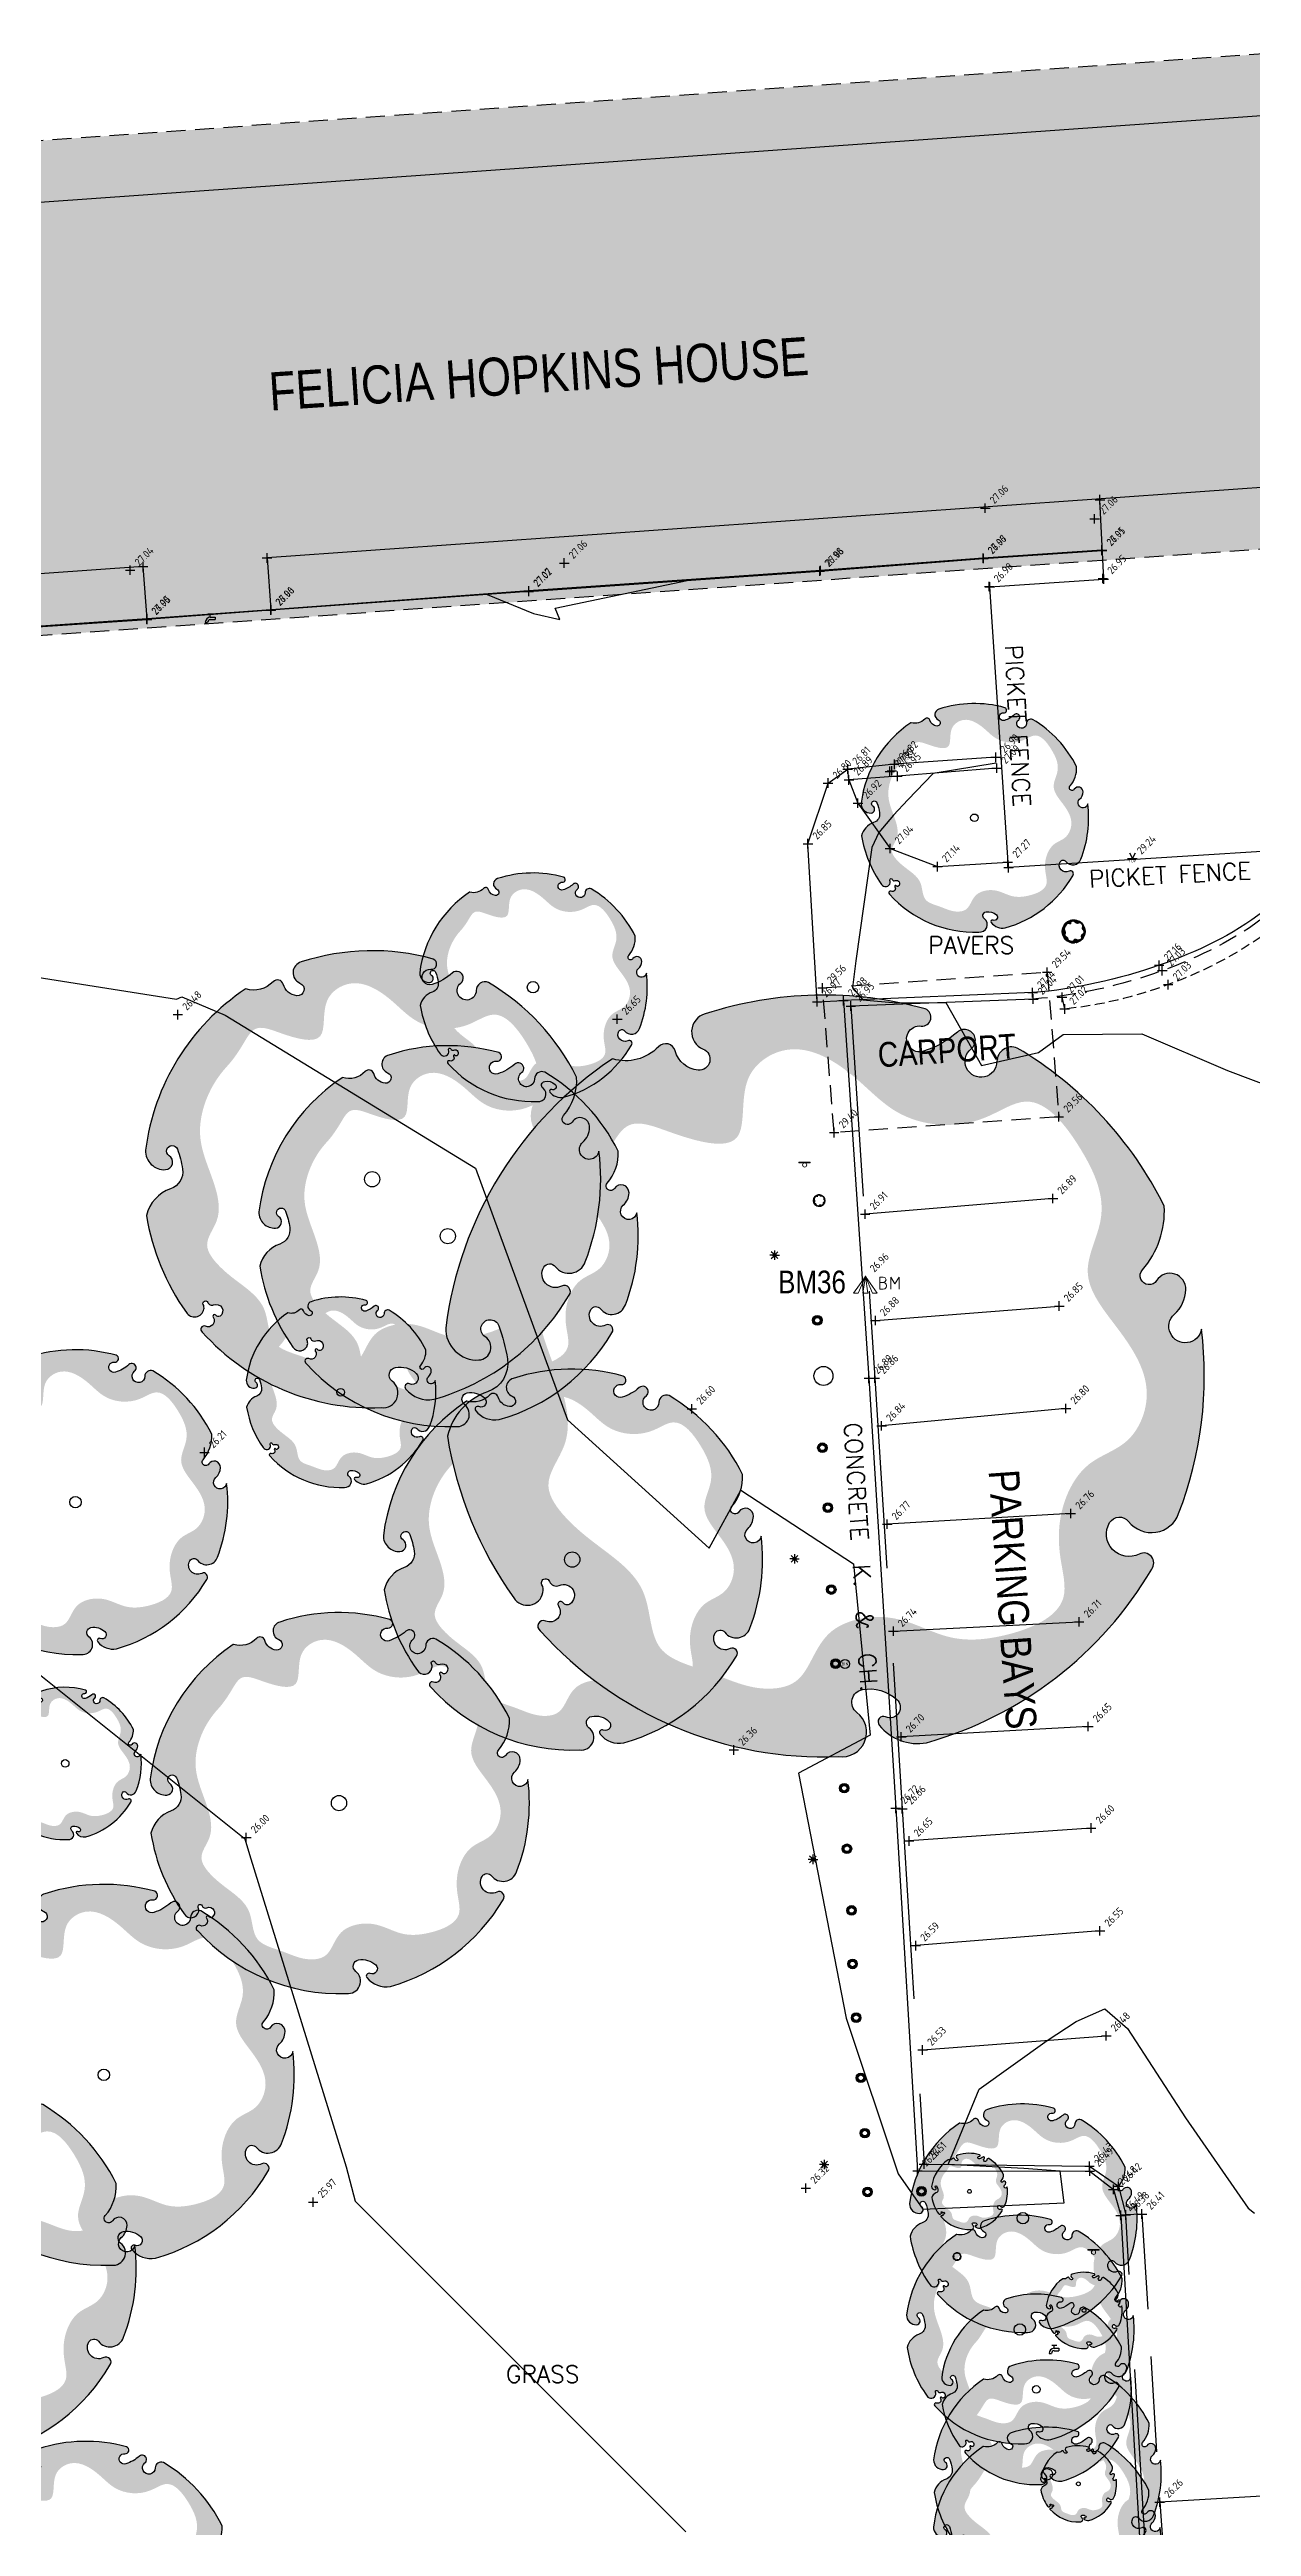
# Model space of a CAD drawing. Header units: metres. Extents: x 245957 to 247358, y 7418632 to 7419642.
# Drawn here: x 246346 to 246377.6, y 7419021 to 7419086 of the extents above; entities that cross this region are included whole.
import ezdxf
from ezdxf.enums import TextEntityAlignment as Align

# ---------------------------------------------------------------- set-up
doc = ezdxf.new("R2010")
doc.units = ezdxf.units.M
doc.header["$PDSIZE"] = 1
doc.linetypes.add('DASHED', pattern=[0.75, 0.5, -0.25])
doc.linetypes.add('HIDDEN', pattern=[0.375, 0.25, -0.125])
for name, color, linetype in [('-TEXT', 7, 'Continuous'), ('017_NAIL-L', 8, 'Continuous'), ('104_EXISTING_SURFACE-L', 35, 'Continuous'), ('104_EXISTING_SURFACE-S', 35, 'Continuous'), ('110_GROUND_BREAKLINE', 35, 'Continuous'), ('110_GROUND_BREAKLINE-L', 35, 'Continuous'), ('110_GROUND_BREAKLINE-S', 35, 'Continuous'), ('201_SINGLE_TREE-H', 63, 'Continuous'), ('201_SINGLE_TREE-S', 96, 'Continuous'), ('408_BACK_OF_KERB', 10, 'Continuous'), ('408_BACK_OF_KERB-L', 10, 'Continuous'), ('408_BACK_OF_KERB-S', 10, 'Continuous'), ('418_LANE_LINE_SOLID', 53, 'Continuous'), ('418_LANE_LINE_SOLID-L', 53, 'Continuous'), ('418_LANE_LINE_SOLID-S', 53, 'Continuous'), ('423_SPEED_HUMP', 163, 'Continuous'), ('423_SPEED_HUMP-L', 163, 'Continuous'), ('423_SPEED_HUMP-S', 163, 'Continuous'), ('503_SIGN-S', 89, 'Continuous'), ('521_BOLLARD', 89, 'Continuous'), ('521_BOLLARD-S', 89, 'Continuous'), ('522_RUBBISH_BIN-S', 89, 'Continuous'), ('601_HOUSE', 229, 'BUILDING2'), ('601_HOUSE-S', 229, 'BUILDING2'), ('604_VERANDAH', 253, 'DASHED'), ('604_VERANDAH-L', 253, 'DASHED'), ('604_VERANDAH-S', 253, 'DASHED'), ('609_DECKING', 45, 'STONEWALL'), ('609_DECKING-L', 45, 'STONEWALL'), ('609_DECKING-S', 45, 'STONEWALL'), ('622_RETAIN_WALL_WOOD', 45, 'STONEWALL'), ('622_RETAIN_WALL_WOOD-L', 45, 'STONEWALL'), ('622_RETAIN_WALL_WOOD-S', 45, 'STONEWALL'), ('641_PARAPET-L', 228, 'Continuous'), ('641_PARAPET-S', 228, 'Continuous'), ('642_ROOF_GUTTER', 155, 'DASHED'), ('761_STAY_FOR_POLE', 8, 'Continuous'), ('903_FENCE', 24, 'FENCELINE'), ('903_FENCE-S', 24, 'Continuous'), ('910_TOP_OF_FENCE-L', 24, 'FENCELINE'), ('910_TOP_OF_FENCE-S', 24, 'FENCELINE'), ('COORDS', 2, 'Continuous'), ('EX-BENCHMARK', 7, 'Continuous'), ('EX-BENCHMARK_(SLS)', 8, 'Continuous'), ('EX-BUILDING_LINE', 150, 'Continuous'), ('Surface_Contours_Major', 4, 'Continuous'), ('Surface_Contours_Minor', 253, 'Continuous')]:
    doc.layers.add(name, color=color, linetype=linetype)
for name, color, linetype, true_color in [('406_LIP_OF_KERB', 7, 'HIDDEN', 0xff4100), ('406_LIP_OF_KERB-L', 7, 'HIDDEN', 0xff4100), ('406_LIP_OF_KERB-S', 7, 'HIDDEN', 0xff4100), ('407_INVERT_OF_KERB', 7, 'DASHED', 0xff4100), ('407_INVERT_OF_KERB-L', 7, 'DASHED', 0xff4100), ('407_INVERT_OF_KERB-S', 7, 'DASHED', 0xff4100), ('419_EDGE_OF_CONCRETE', 7, 'Continuous', 0xff4100), ('419_EDGE_OF_CONCRETE-L', 7, 'Continuous', 0xff4100), ('419_EDGE_OF_CONCRETE-S', 7, 'Continuous', 0xff4100), ('711_LIGHT_POLE-S', 7, 'Continuous', 0xffa500), ('758_WATER_TAP-S', 7, 'Continuous', 0x0041ff)]:
    doc.layers.add(name, color=color, linetype=linetype, true_color=true_color)
doc.styles.add('BOLD', font='ARIALN.TTF')
doc.styles.add('ISO', font='iso.shx')
doc.styles.add('ISO18', font='iso.shx')
doc.styles.add('ISO2.5', font='isocp.shx', dxfattribs={"height": 2.5})
doc.styles.get("Standard").update_dxf_attribs({"font": 'SIMPLEX.shx'})
doc.linetypes.add('BUILDING2', pattern='A,0.25,["/",ISO18,S=0.15,R=180,X=0,Y=0],0', length=0.25)
doc.linetypes.add('FENCELINE', pattern='A,0.5,-0.2,["/",Standard,S=0.1,R=0,X=0,Y=-0.05],-0.25', length=0.95)
doc.linetypes.add('STONEWALL', pattern='A,0,-0.0625,[131,AECCLAND,S=1,R=0,X=0,Y=0],-0.06303', length=0.12553)

# ---------------------------------------------------------------- blocks, each defined once
blk = doc.blocks.new('CROSS')
at = {"color": 0, "linetype": 'Continuous'}
for p, q in [((-0.5, 0), (0.5, 0)), ((0, -0.5), (0, 0.5))]:
    blk.add_line(p, q, dxfattribs=at)
blk = doc.blocks.new('503')
at = {"color": 0, "linetype": 'Continuous', "lineweight": 13}
for p, q in [((-0.51, 0.24), (0.49, 0.24)), ((-0.51, 0.18), (0.49, 0.18))]:
    blk.add_line(p, q, dxfattribs=at)
for p, q in [((-0.51, 0.24), (-0.51, 0.18)), ((0.49, 0.18), (0.49, 0.24))]:
    blk.add_line(p, q)
blk.add_circle((0, 0), 0.181, dxfattribs=at)
blk = doc.blocks.new('201T')
at = {"layer": '201_SINGLE_TREE-S'}
blk.add_circle((0, 0), 0.5, dxfattribs=at)
blk = doc.blocks.new('201C')
at = {"layer": '201_SINGLE_TREE-H', "transparency": 33554534}
h = blk.add_hatch(color=256, dxfattribs=at)
h.paths.add_polyline_path([(-0.3717, -0.3344, 0.222926), (0.0196, -0.4996, 0.770799), (0.0439, -0.4417, -0.650302), (0.0511, -0.4116, -0.234737), (0.0964, -0.4247, -0.847312), (0.0816, -0.4475, 0.78443), (0.0732, -0.4583, 0.276934), (0.1352, -0.4813, 0.193599), (0.4309, -0.2536, 0.800435), (0.4144, -0.2337, -0.75216), (0.3757, -0.1925, -0.528914), (0.4006, -0.1909, 0.594112), (0.4663, -0.1804, 0.123805), (0.4962, 0.0616, -1.41759), (0.4607, 0.0811, 0.206906), (0.4758, 0.1133, 0.759729), (0.4374, 0.1252, -1.073307), (0.4187, 0.1392, 0.194379), (0.4474, 0.2231, 0.144612), (0.2544, 0.4304, 0.53339), (0.2277, 0.4128, -1.592592), (0.1939, 0.4293, 1.030038), (0.1758, 0.4513, -0.10361), (0.1314, 0.4262, -1.238487), (0.1282, 0.4593, 0.884725), (0.1336, 0.4818, 0.147549), (-0.1551, 0.4753, 0.71725), (-0.1579, 0.4291, -0.864032), (-0.1646, 0.4015, -0.310704), (-0.1946, 0.4266, 0.58143), (-0.2167, 0.4321, -0.281558), (-0.2766, 0.4162), (-0.2775, 0.4159, 0.217121), (-0.4959, 0.0634), (-0.4959, 0.0634, 0.440011), (-0.4522, 0.021, 0.723973), (-0.4442, 0.0516, -1.384648), (-0.4262, 0.0659, -0.051107), (-0.4149, 0.0223, -0.361502), (-0.441, -0.0208, 0.256822), (-0.4937, -0.0791, 0.116166), (-0.4065, -0.2911, 0.67803), (-0.3682, -0.2843, 0.170035), (-0.3696, -0.274, -1.054701), (-0.3596, -0.2696, 0.431903), (-0.3468, -0.2749, -0.910728), (-0.3329, -0.2993, -0.42046), (-0.3418, -0.2976, 1.007885), (-0.3479, -0.3018, -0.766634), (-0.3646, -0.3216, 0.938602), (-0.3717, -0.3344)])
edge = h.paths.add_edge_path(flags=16)
edge.add_spline(control_points=[(-0.3177, 0.2468), (-0.303, 0.2628), (-0.2856, 0.2893), (-0.256, 0.3411), (-0.1928, 0.3155), (-0.0921, 0.286), (-0.1162, 0.3941), (-0.0359, 0.4462), (0.0392, 0.3985), (0.1028, 0.3299), (0.1957, 0.3214), (0.2784, 0.3804), (0.3442, 0.2961), (0.3785, 0.2147), (0.3303, 0.1307), (0.3915, 0.0592), (0.4378, -0.0139), (0.4055, -0.0919), (0.3459, -0.1091), (0.3102, -0.1666), (0.3057, -0.2282), (0.3286, -0.3091), (0.2408, -0.3447), (0.1647, -0.3496), (0.103, -0.3142), (0.0463, -0.3153), (0.0047, -0.3356), (-0.0139, -0.3682), (-0.0327, -0.4069), (-0.0927, -0.4151), (-0.1463, -0.3868), (-0.23, -0.3665), (-0.2245, -0.2773), (-0.2864, -0.2294), (-0.3344, -0.1941), (-0.3737, -0.1409), (-0.3276, -0.0866), (-0.344, -0.0009), (-0.3866, 0.0828), (-0.3665, 0.1796), (-0.3359, 0.2271), (-0.3177, 0.2468)], knot_values=[0, 0, 0, 0, 0.064972, 0.101243, 0.15652, 0.245586, 0.324463, 0.387907, 0.486094, 0.554514, 0.671826, 0.728629, 0.823661, 0.919885, 0.989953, 1.075257, 1.171704, 1.23593, 1.293575, 1.346478, 1.426142, 1.479146, 1.570817, 1.644481, 1.712561, 1.774901, 1.807, 1.846291, 1.885582, 1.928182, 2.007036, 2.074591, 2.151638, 2.226455, 2.293426, 2.340744, 2.397548, 2.47317, 2.587294, 2.673595, 2.754259, 2.754259, 2.754259, 2.754259], degree=3, periodic=0)
at = {"layer": '201_SINGLE_TREE-S'}
blk.add_lwpolyline([(-0.3717, -0.3344, 0.222926), (0.0196, -0.4996, 0.770799), (0.0439, -0.4417, -0.650302), (0.0511, -0.4116, -0.234737), (0.0964, -0.4247, -0.847312), (0.0816, -0.4475, 0.78443), (0.0732, -0.4583, 0.276934), (0.1352, -0.4813, 0.193599), (0.4309, -0.2536, 0.800435), (0.4144, -0.2337, -0.75216), (0.3757, -0.1925, -0.528914), (0.4006, -0.1909, 0.594112), (0.4663, -0.1804, 0.123805), (0.4962, 0.0616, -1.41759), (0.4607, 0.0811, 0.206906), (0.4758, 0.1133, 0.759729), (0.4374, 0.1252, -1.073307), (0.4187, 0.1392, 0.194379), (0.4474, 0.2231, 0.144612), (0.2544, 0.4304, 0.53339), (0.2277, 0.4128, -1.592592), (0.1939, 0.4293, 1.030038), (0.1758, 0.4513, -0.10361), (0.1314, 0.4262, -1.238487), (0.1282, 0.4593, 0.884725), (0.1336, 0.4818, 0.147549), (-0.1551, 0.4753, 0.71725), (-0.1579, 0.4291, -0.864032), (-0.1646, 0.4015, -0.310704), (-0.1946, 0.4266, 0.58143), (-0.2167, 0.4321, -0.281558), (-0.2766, 0.4162), (-0.2775, 0.4159, 0.217121), (-0.4959, 0.0634), (-0.4959, 0.0634, 0.440011), (-0.4522, 0.021, 0.723973), (-0.4442, 0.0516, -1.384648), (-0.4262, 0.0659, -0.051107), (-0.4149, 0.0223, -0.361502), (-0.441, -0.0208, 0.256822), (-0.4937, -0.0791, 0.116166), (-0.4065, -0.2911, 0.67803), (-0.3682, -0.2843, 0.170035), (-0.3696, -0.274, -1.054701), (-0.3596, -0.2696, 0.431903), (-0.3468, -0.2749, -0.910728), (-0.3329, -0.2993, -0.42046), (-0.3418, -0.2976, 1.007885), (-0.3479, -0.3018, -0.766634), (-0.3646, -0.3216, 0.938602), (-0.3717, -0.3344)], format="xyb", dxfattribs=at)
blk = doc.blocks.new('711')
blk.add_hatch(color=0).paths.add_polyline_path([(0.18, 0, 1), (-0.18, 0, 1)])
at = {"color": 0}
for p, q in [((-0.18, 0), (-0.5, 0)), ((-0.13, 0.13), (-0.35, 0.35)), ((0, 0.5), (0, 0.18)), ((0.13, 0.13), (0.35, 0.35)), ((0.18, 0), (0.5, 0)), ((-0.35, -0.35), (-0.13, -0.13)), ((0, -0.18), (0, -0.5)), ((0.13, -0.13), (0.35, -0.35))]:
    blk.add_line(p, q, dxfattribs=at)
blk.add_circle((0, 0), 0.177, dxfattribs=at)
blk = doc.blocks.new('910')
at = {"layer": '761_STAY_FOR_POLE', "color": 0, "linetype": 'Continuous'}
for p, q in [((-0.5, 0), (0.5, 0)), ((-0.31, 0.61), (0, 0)), ((0, 0), (0.31, 0.61))]:
    blk.add_line(p, q, dxfattribs=at)
at = {"color": 0, "style": 'ISO'}
blk.add_text('TOP', height=0.3, dxfattribs=at).set_placement((0, -0.24), align=Align.MIDDLE_CENTER)
blk = doc.blocks.new('758')
at = {"color": 0}
for p, q in [((-0.24, 0.59), (0.26, 0.59)), ((0, 0.25), (0, 0.59)), ((0, 0.25), (0.5, 0.25)), ((0, 0), (0.5, 0)), ((0.5, 0.25), (0.5, 0)), ((-0.53, -0.3), (-0.28, -0.3))]:
    blk.add_line(p, q, dxfattribs=at)
for radius, start, end in [(0.551, 91.9089, 180.0466), (0.304, 93.5498, 180.0277)]:
    blk.add_arc((0.02, -0.3), radius, start, end, dxfattribs=at)
blk = doc.blocks.new('521')
at = {"layer": '521_BOLLARD', "color": 0}
for radius in [0.5, 0.39, 0.3]:
    blk.add_circle((0, 0), radius, dxfattribs=at)
blk = doc.blocks.new('522')
at = {"color": 0}
blk.add_circle((0, 0), 0.478, dxfattribs=at).dxf.unprotected_set("ltscale", 0)
at = {"color": 0, "style": 'ISO'}
blk.add_text('BIN', height=0.317, dxfattribs=at).set_placement((0, 0), align=Align.MIDDLE_CENTER)
blk = doc.blocks.new('G')
at = {"layer": '-TEXT'}
blk.add_text('GRASS', height=0.45, dxfattribs=at).set_placement((0.021, -0.235), align=Align.CENTER)
blk = doc.blocks.new('P')
at = {"layer": '-TEXT'}
blk.add_text('PAVERS', height=0.45, dxfattribs=at).set_placement((0.001, -0.243), align=Align.CENTER)
blk = doc.blocks.new('BM')
at = {"color": 0, "linetype": 'Continuous', "lineweight": 13}
for p, q in [((0, 0), (-0.31, -0.437)), ((-0.186, -0.437), (0, 0)), ((0, 0), (-0.062, -0.437)), ((0, 0), (0.186, -0.437)), ((0.31, -0.437), (0, 0)), ((0, 0), (0.062, -0.437)), ((-0.31, -0.437), (-0.186, -0.437)), ((-0.062, -0.437), (0.062, -0.437)), ((0.186, -0.437), (0.31, -0.437)), ((0.472, -0.017), (0.383, -0.017)), ((0.383, -0.017), (0.383, -0.339)), ((0.472, -0.161), (0.383, -0.161)), ((0.383, -0.161), (0.389, -0.161)), ((0.383, -0.339), (0.472, -0.339)), ((0.383, -0.339), (0.389, -0.339)), ((0.522, -0.039), (0.472, -0.017)), ((0.472, -0.161), (0.522, -0.139)), ((0.516, -0.172), (0.472, -0.161)), ((0.472, -0.339), (0.516, -0.327)), ((0.549, -0.206), (0.516, -0.172)), ((0.516, -0.327), (0.549, -0.294)), ((0.544, -0.089), (0.522, -0.039)), ((0.522, -0.139), (0.544, -0.089)), ((0.56, -0.25), (0.549, -0.206)), ((0.549, -0.294), (0.56, -0.25)), ((0.671, -0.339), (0.671, -0.017)), ((0.671, -0.017), (0.776, -0.194)), ((0.776, -0.194), (0.887, -0.017)), ((0.887, -0.017), (0.887, -0.339))]:
    blk.add_line(p, q, dxfattribs=at)
blk = doc.blocks.new('CK')
at = {"layer": '-TEXT'}
blk.add_text('CONCRETE  K.  &  CH.', height=0.45, dxfattribs=at).set_placement((-0.032, -0.236), align=Align.CENTER)

msp = doc.modelspace()

# ---------------------------------------------------------------- hatches: boundary and pattern name
at = {"layer": 'EX-BUILDING_LINE'}
h = msp.add_hatch(color=9, dxfattribs=at)
h.dxf.hatch_style = 1
h.paths.add_polyline_path([(246378.825, 7419080.051), (246379.92, 7419080.127), (246379.626, 7419084.378), (246334.99, 7419081.213), (246335.289, 7419077.004), (246336.367, 7419077.068), (246336.461, 7419075.818), (246335.376, 7419075.754), (246335.694, 7419071.52), (246348.475, 7419072.418), (246348.576, 7419071.045), (246351.826, 7419071.283), (246351.727, 7419072.645), (246380.305, 7419074.671), (246380.008, 7419078.923), (246378.933, 7419078.833)])
h.paths.add_polyline_path([(246379.626, 7419084.378), (246379.511, 7419085.99), (246334.876, 7419082.825), (246334.99, 7419081.213)])
h.paths.add_polyline_path([(246380.501, 7419073.064), (246380.479, 7419073.233), (246380.305, 7419074.671), (246351.727, 7419072.645), (246351.826, 7419071.283), (246348.576, 7419071.045), (246348.475, 7419072.418), (246335.694, 7419071.52), (246335.809, 7419069.896)])
h.paths.add_polyline_path([(246384.01, 7419076.746), (246380.179, 7419076.475), (246380.305, 7419074.671), (246384.213, 7419074.912), (246384.2, 7419075.052)])
h.paths.add_polyline_path([(246383.61, 7419082.384), (246379.783, 7419082.112), (246379.92, 7419080.127), (246378.825, 7419080.051), (246378.933, 7419078.833), (246380.008, 7419078.923), (246380.179, 7419076.475), (246384.01, 7419076.746)])
h.paths.add_polyline_path([(246383.45, 7419084.649), (246379.626, 7419084.378), (246379.783, 7419082.112), (246383.61, 7419082.384)])

# ---------------------------------------------------------------- linework, layer by layer
at = {"layer": '110_GROUND_BREAKLINE'}
for p, q in [((246366.239, 7419072.297), (246370.537, 7419072.631)), ((246370.537, 7419072.631), (246373.652, 7419072.842)), ((246358.602, 7419071.767), (246351.828, 7419071.274)), ((246358.602, 7419071.767), (246366.239, 7419072.297)), ((246335.792, 7419070.157), (246348.576, 7419071.033)), ((246351.828, 7419071.274), (246348.576, 7419071.033))]:
    msp.add_line(p, q, dxfattribs=at)
at = {"layer": '406_LIP_OF_KERB', "ltscale": 10}
for p, q in [((246372.67, 7419060.805), (246372.602, 7419061.112)), ((246374.698, 7419029.171), (246374.275, 7419029.148)), ((246374.698, 7419029.171), (246375.165, 7419021.609))]:
    msp.add_line(p, q, dxfattribs=at)
at = {"layer": '406_LIP_OF_KERB', "start_tangent": (-0.563093, -0.826393), "end_tangent": (-0.995258, -0.097275)}
msp.add_spline([(246380.194, 7419065.084), (246378.214, 7419062.984), (246375.388, 7419061.445), (246372.67, 7419060.805)], degree=3, dxfattribs=at)
at = {"layer": '407_INVERT_OF_KERB', "ltscale": 10}
for p, q in [((246371.846, 7419061.065), (246367.055, 7419060.882)), ((246367.055, 7419060.882), (246367.685, 7419051.114)), ((246367.685, 7419051.114), (246368.406, 7419039.811)), ((246368.406, 7419039.811), (246368.977, 7419030.482)), ((246368.977, 7419030.482), (246373.32, 7419030.43)), ((246373.32, 7419030.43), (246374.079, 7419029.9)), ((246374.079, 7419029.9), (246374.275, 7419029.148)), ((246374.81, 7419020.099), (246374.275, 7419029.148))]:
    msp.add_line(p, q, dxfattribs=at)
at = {"layer": '407_INVERT_OF_KERB', "start_tangent": (-0.539268, -0.842134), "end_tangent": (-0.996672, -0.081519)}
msp.add_spline([(246379.839, 7419065.307), (246377.965, 7419063.259), (246375.233, 7419061.811), (246371.846, 7419061.065)], degree=3, dxfattribs=at)
at = {"layer": '408_BACK_OF_KERB'}
for p, q in [((246371.828, 7419061.234), (246366.861, 7419061.024)), ((246366.861, 7419061.024), (246367.528, 7419051.11)), ((246367.528, 7419051.11), (246368.234, 7419039.824)), ((246368.234, 7419039.824), (246368.804, 7419030.307)), ((246368.804, 7419030.307), (246373.329, 7419030.299)), ((246373.329, 7419030.299), (246373.949, 7419029.819)), ((246373.949, 7419029.819), (246374.142, 7419029.136)), ((246374.142, 7419029.136), (246374.667, 7419020.096))]:
    msp.add_line(p, q, dxfattribs=at)
at = {"layer": '408_BACK_OF_KERB', "start_tangent": (-0.5221, -0.852884), "end_tangent": (-0.996682, -0.081398)}
msp.add_spline([(246379.795, 7419065.484), (246377.901, 7419063.372), (246375.149, 7419061.953), (246371.828, 7419061.234)], degree=3, dxfattribs=at)
at = {"layer": '418_LANE_LINE_SOLID'}
for p, q in [((246372.361, 7419055.829), (246367.432, 7419055.42)), ((246367.7, 7419052.629), (246372.529, 7419053.008)), ((246372.703, 7419050.319), (246367.863, 7419049.862)), ((246372.833, 7419047.561), (246368.01, 7419047.283)), ((246368.172, 7419044.473), (246373.051, 7419044.718)), ((246373.289, 7419041.97), (246368.381, 7419041.697)), ((246373.366, 7419039.305), (246368.586, 7419038.965)), ((246373.596, 7419036.605), (246368.76, 7419036.218)), ((246368.941, 7419033.48), (246373.763, 7419033.851))]:
    msp.add_line(p, q, dxfattribs=at)
at = {"layer": '419_EDGE_OF_CONCRETE'}
for p, q in [((246365.93, 7419065.142), (246366.457, 7419066.736)), ((246366.457, 7419066.736), (246366.974, 7419067.103)), ((246367.006, 7419066.818), (246367.243, 7419066.208)), ((246367.243, 7419066.208), (246368.085, 7419065.017)), ((246366.172, 7419060.994), (246365.93, 7419065.142)), ((246368.085, 7419065.017), (246369.33, 7419064.542)), ((246369.33, 7419064.542), (246371.179, 7419064.659)), ((246366.172, 7419060.994), (246366.861, 7419061.024))]:
    msp.add_line(p, q, dxfattribs=at)
at = {"layer": '423_SPEED_HUMP'}
for p, q in [((246378.743, 7419021.817), (246375.165, 7419021.609)), ((246375.165, 7419021.609), (246375.311, 7419019.665))]:
    msp.add_line(p, q, dxfattribs=at)
at = {"layer": '601_HOUSE'}
for p, q in [((246379.626, 7419084.378), (246334.99, 7419081.213)), ((246380.305, 7419074.671), (246351.727, 7419072.645)), ((246348.475, 7419072.418), (246335.694, 7419071.52)), ((246348.576, 7419071.045), (246348.475, 7419072.418)), ((246351.727, 7419072.645), (246351.826, 7419071.283)), ((246351.826, 7419071.283), (246348.576, 7419071.045))]:
    msp.add_line(p, q, dxfattribs=at)
at = {"layer": '604_VERANDAH'}
for p, q in [((246366.312, 7419061.356), (246372.212, 7419061.772)), ((246366.618, 7419057.559), (246366.312, 7419061.356)), ((246372.212, 7419061.772), (246372.518, 7419057.976)), ((246372.518, 7419057.976), (246366.618, 7419057.559))]:
    msp.add_line(p, q, dxfattribs=at)
at = {"layer": '609_DECKING'}
for p, q in [((246366.262, 7419072.315), (246358.597, 7419071.782)), ((246370.531, 7419072.64), (246366.262, 7419072.315)), ((246373.649, 7419072.851), (246370.531, 7419072.64)), ((246358.597, 7419071.782), (246351.835, 7419071.284)), ((246348.571, 7419071.043), (246335.799, 7419070.167))]:
    msp.add_line(p, q, dxfattribs=at)
at = {"layer": '622_RETAIN_WALL_WOOD'}
for p, q in [((246368.2, 7419067.229), (246366.974, 7419067.103)), ((246370.859, 7419067.411), (246368.2, 7419067.229)), ((246370.885, 7419067.125), (246368.279, 7419066.913)), ((246367.006, 7419066.818), (246366.974, 7419067.103)), ((246368.279, 7419066.913), (246367.006, 7419066.818))]:
    msp.add_line(p, q, dxfattribs=at)
at = {"layer": '642_ROOF_GUTTER'}
for p, q in [((246379.511, 7419085.99), (246334.876, 7419082.825)), ((246380.501, 7419073.064), (246335.809, 7419069.896))]:
    msp.add_line(p, q, dxfattribs=at)
at = {"layer": '903_FENCE', "ltscale": 20}
for p, q in [((246373.694, 7419072.086), (246373.595, 7419074.174)), ((246370.704, 7419071.887), (246373.694, 7419072.086)), ((246371.196, 7419064.516), (246370.704, 7419071.887)), ((246379.466, 7419065.044), (246371.196, 7419064.516))]:
    msp.add_line(p, q, dxfattribs=at)
at = {"layer": 'COORDS', "color": 7, "linetype": 'Continuous'}
msp.add_point((246367.436, 7419053.786), dxfattribs=at)
at = {"layer": 'Surface_Contours_Major'}
for points, elevation in [([(246357.509, 7419071.687), (246358.723, 7419071.185), (246359.414, 7419071.033), (246359.292, 7419071.325), (246362.756, 7419072.055)], 27), ([(246370.873, 7419067.26), (246369.213, 7419066.989), (246368.554, 7419066.293), (246368.175, 7419065.892), (246367.791, 7419065.434), (246367.608, 7419065.045), (246367.183, 7419062.07), (246367.102, 7419061.365), (246367.367, 7419061.045), (246368.244, 7419060.969), (246369.551, 7419060.977), (246370.484, 7419059.321), (246371.985, 7419059.661), (246372.629, 7419060.138), (246374.693, 7419060.153), (246376.942, 7419059.188), (246380.708, 7419057.776)], 27), ([(246344.377, 7419044.428), (246351.082, 7419039.071), (246351.148, 7419039.021), (246351.265, 7419038.61), (246353.805, 7419030.414), (246354.045, 7419029.513), (246362.719, 7419020.829)], 26)]:
    msp.add_lwpolyline(points, dxfattribs=dict(at, elevation=elevation))
at = {"layer": 'Surface_Contours_Minor', "elevation": 26.5}
msp.add_lwpolyline([(246340.529, 7419062.456), (246349.353, 7419061.066), (246349.492, 7419061.121), (246350.625, 7419060.644), (246357.196, 7419056.627), (246359.617, 7419050.016), (246363.332, 7419046.647), (246364.165, 7419048.17), (246367.122, 7419046.244), (246367.561, 7419041.739), (246365.679, 7419040.744), (246366.931, 7419034.316), (246368.298, 7419030.228), (246368.942, 7419029.296), (246372.653, 7419029.462), (246372.551, 7419030.3), (246371.601, 7419030.371), (246369.61, 7419030.474), (246370.421, 7419032.449), (246372.207, 7419033.731), (246372.974, 7419034.224), (246373.721, 7419034.555), (246374.322, 7419034.041), (246375.841, 7419031.7), (246377.484, 7419029.328), (246377.655, 7419029.194)], dxfattribs=at)

# ---------------------------------------------------------------- block references
at = {"layer": '-TEXT'}
for name, p in [('P', (246370.218, 7419062.499)), ('G', (246358.946, 7419024.977))]:
    msp.add_blockref(name, p, dxfattribs=at)
at = {"layer": '-TEXT', "rotation": 273.5843111300367}
msp.add_blockref('CK', (246367.333, 7419046.385), dxfattribs=at)
at = {"layer": '104_EXISTING_SURFACE-S', "xscale": 0.25, "yscale": 0.25, "zscale": 0.25}
for p in [(246370.585, 7419073.953), (246373.456, 7419073.67), (246348.134, 7419072.324), (246359.531, 7419072.51), (246370.689, 7419071.895), (246373.672, 7419072.106), (246349.384, 7419060.657), (246360.922, 7419060.539), (246362.881, 7419050.308), (246350.084, 7419049.165), (246363.983, 7419041.354), (246351.182, 7419039.056), (246352.937, 7419029.482), (246365.874, 7419029.852)]:
    msp.add_blockref('CROSS', p, dxfattribs=at)
at = {"layer": '110_GROUND_BREAKLINE-S', "xscale": 0.25, "yscale": 0.25, "zscale": 0.25}
for p in [(246373.652, 7419072.842), (246366.239, 7419072.297), (246370.537, 7419072.631), (246358.602, 7419071.767), (246348.576, 7419071.033), (246351.828, 7419071.274)]:
    msp.add_blockref('CROSS', p, dxfattribs=at)
at = {"layer": '201_SINGLE_TREE-S'}
for name, p, xscale, yscale, zscale in [('201C', (246370.299, 7419065.823), 6, 6, 6), ('201T', (246370.299, 7419065.823), 0.2, 0.2, 0.2), ('201C', (246358.711, 7419061.375), 6, 6, 6), ('201T', (246372.907, 7419062.84), 0.6, 0.6, 0.6), ('201C', (246372.907, 7419062.84), 0.6, 0.6, 0.6), ('201C', (246354.487, 7419056.335), 12, 12, 12), ('201C', (246366.336, 7419051.171), 20, 20, 20), ('201T', (246358.711, 7419061.375), 0.3, 0.3, 0.3), ('201C', (246356.473, 7419054.842), 10, 10, 10), ('201T', (246354.487, 7419056.335), 0.4, 0.4, 0.4), ('201T', (246366.224, 7419055.775), 0.3, 0.3, 0.3), ('201C', (246366.224, 7419055.775), 0.3, 0.3, 0.3), ('201T', (246356.473, 7419054.842), 0.4, 0.4, 0.4), ('201C', (246353.66, 7419050.745), 5, 5, 5), ('201C', (246346.696, 7419047.86), 8, 8, 8), ('201C', (246359.74, 7419046.352), 10, 10, 10), ('201T', (246366.336, 7419051.171), 0.5, 0.5, 0.5), ('201T', (246353.66, 7419050.745), 0.2, 0.2, 0.2), ('201T', (246346.696, 7419047.86), 0.3, 0.3, 0.3), ('201T', (246359.74, 7419046.352), 0.4, 0.4, 0.4), ('201C', (246353.616, 7419039.96), 10, 10, 10), ('201C', (246346.427, 7419041), 4, 4, 4), ('201T', (246346.427, 7419041), 0.2, 0.2, 0.2), ('201T', (246353.616, 7419039.96), 0.4, 0.4, 0.4), ('201C', (246347.443, 7419032.827), 10, 10, 10), ('201C', (246343.294, 7419027.741), 10, 10, 10), ('201T', (246347.443, 7419032.827), 0.3, 0.3, 0.3), ('201C', (246371.573, 7419029.063), 6, 6, 6), ('201C', (246370.169, 7419029.766), 2, 2, 2), ('201T', (246370.169, 7419029.766), 0.1, 0.1, 0.1), ('201C', (246371.495, 7419026.141), 6, 6, 6), ('201T', (246371.573, 7419029.063), 0.3, 0.3, 0.3), ('201C', (246369.843, 7419028.057), 0.2, 0.2, 0.2), ('201T', (246369.843, 7419028.057), 0.2, 0.2, 0.2), ('201C', (246373.179, 7419026.643), 2, 2, 2), ('201C', (246371.922, 7419024.569), 5, 5, 5), ('201T', (246371.495, 7419026.141), 0.3, 0.3, 0.3), ('201T', (246373.179, 7419026.643), 0.1, 0.1, 0.1), ('201C', (246372.205, 7419022.34), 6, 6, 6), ('201T', (246371.922, 7419024.569), 0.2, 0.2, 0.2), ('201C', (246372.199, 7419020.576), 6, 6, 6), ('201C', (246346.969, 7419019.206), 8, 8, 8), ('201C', (246373.03, 7419022.089), 2, 2, 2), ('201T', (246372.205, 7419022.34), 0.3, 0.3, 0.3), ('201T', (246373.03, 7419022.089), 0.1, 0.1, 0.1)]:
    msp.add_blockref(name, p, dxfattribs=dict(at, xscale=xscale, yscale=yscale, zscale=zscale))
at = {"layer": '406_LIP_OF_KERB-S', "xscale": 0.25, "yscale": 0.25, "zscale": 0.25}
for p in [(246375.388, 7419061.445), (246372.602, 7419061.112), (246372.67, 7419060.805), (246374.698, 7419029.171)]:
    msp.add_blockref('CROSS', p, dxfattribs=at)
at = {"layer": '407_INVERT_OF_KERB-S', "xscale": 0.25, "yscale": 0.25, "zscale": 0.25}
for p in [(246375.233, 7419061.811), (246367.055, 7419060.882), (246371.846, 7419061.065), (246367.685, 7419051.114), (246368.406, 7419039.811), (246368.977, 7419030.482), (246373.32, 7419030.43), (246374.079, 7419029.9), (246374.275, 7419029.148)]:
    msp.add_blockref('CROSS', p, dxfattribs=at)
at = {"layer": '408_BACK_OF_KERB-S', "xscale": 0.25, "yscale": 0.25, "zscale": 0.25}
for p in [(246375.149, 7419061.953), (246371.828, 7419061.234), (246366.861, 7419061.024), (246367.528, 7419051.11), (246368.234, 7419039.824), (246368.804, 7419030.307), (246373.329, 7419030.299), (246373.949, 7419029.819), (246374.142, 7419029.136)]:
    msp.add_blockref('CROSS', p, dxfattribs=at)
at = {"layer": '418_LANE_LINE_SOLID-S', "xscale": 0.25, "yscale": 0.25, "zscale": 0.25}
for p in [(246367.432, 7419055.42), (246372.361, 7419055.829), (246372.529, 7419053.008), (246367.7, 7419052.629), (246372.703, 7419050.319), (246367.863, 7419049.862), (246372.833, 7419047.561), (246368.01, 7419047.283), (246368.172, 7419044.473), (246373.051, 7419044.718), (246368.381, 7419041.697), (246373.289, 7419041.97), (246373.366, 7419039.305), (246368.586, 7419038.965), (246373.596, 7419036.605), (246368.76, 7419036.218), (246373.763, 7419033.851), (246368.941, 7419033.48)]:
    msp.add_blockref('CROSS', p, dxfattribs=at)
at = {"layer": '419_EDGE_OF_CONCRETE-S', "xscale": 0.25, "yscale": 0.25, "zscale": 0.25}
for p in [(246366.457, 7419066.736), (246367.243, 7419066.208), (246365.93, 7419065.142), (246368.085, 7419065.017), (246369.33, 7419064.542), (246371.179, 7419064.659), (246366.172, 7419060.994)]:
    msp.add_blockref('CROSS', p, dxfattribs=at)
at = {"layer": '423_SPEED_HUMP-S', "xscale": 0.25, "yscale": 0.25, "zscale": 0.25}
msp.add_blockref('CROSS', (246375.165, 7419021.609), dxfattribs=at)
at = {"layer": '503_SIGN-S', "xscale": 0.3, "yscale": 0.3, "zscale": 0.3}
for p in [(246365.842, 7419056.71), (246373.428, 7419028.167)]:
    msp.add_blockref('503', p, dxfattribs=at)
at = {"layer": '521_BOLLARD-S', "xscale": 0.25, "yscale": 0.25, "zscale": 0.25}
for p in [(246366.176, 7419052.632), (246366.309, 7419049.288), (246366.452, 7419047.714), (246366.541, 7419045.564), (246366.654, 7419043.619), (246366.881, 7419040.35), (246366.953, 7419038.761), (246367.074, 7419037.143), (246367.1, 7419035.737), (246367.195, 7419034.326), (246367.318, 7419032.748), (246367.423, 7419031.296), (246367.494, 7419029.752), (246368.911, 7419029.769)]:
    msp.add_blockref('521', p, dxfattribs=at)
at = {"layer": '522_RUBBISH_BIN-S', "xscale": 0.25, "yscale": 0.25, "zscale": 0.25}
msp.add_blockref('522', (246366.901, 7419043.613), dxfattribs=at)
at = {"layer": '601_HOUSE-S', "xscale": 0.25, "yscale": 0.25, "zscale": 0.25}
for p in [(246348.475, 7419072.418), (246351.727, 7419072.645), (246348.576, 7419071.045), (246351.826, 7419071.283)]:
    msp.add_blockref('CROSS', p, dxfattribs=at)
at = {"layer": '604_VERANDAH-S', "xscale": 0.25, "yscale": 0.25, "zscale": 0.25}
for p in [(246366.312, 7419061.356), (246372.212, 7419061.772), (246372.518, 7419057.976), (246366.618, 7419057.559)]:
    msp.add_blockref('CROSS', p, dxfattribs=at)
at = {"layer": '609_DECKING-S', "xscale": 0.25, "yscale": 0.25, "zscale": 0.25}
for p in [(246373.649, 7419072.851), (246366.262, 7419072.315), (246370.531, 7419072.64), (246358.597, 7419071.782), (246348.571, 7419071.043), (246351.835, 7419071.284)]:
    msp.add_blockref('CROSS', p, dxfattribs=at)
at = {"layer": '622_RETAIN_WALL_WOOD-S', "xscale": 0.25, "yscale": 0.25, "zscale": 0.25}
for p in [(246366.974, 7419067.103), (246368.2, 7419067.229), (246370.859, 7419067.411), (246370.885, 7419067.125), (246367.006, 7419066.818), (246368.279, 7419066.913)]:
    msp.add_blockref('CROSS', p, dxfattribs=at)
at = {"layer": '641_PARAPET-S', "xscale": 0.25, "yscale": 0.25, "zscale": 0.25}
for p in [(246368.08, 7419067.042), (246368.133, 7419067.056)]:
    msp.add_blockref('CROSS', p, dxfattribs=at)
at = {"layer": '711_LIGHT_POLE-S', "xscale": 0.25, "yscale": 0.25, "zscale": 0.25}
for p in [(246365.053, 7419054.342), (246365.577, 7419046.372), (246366.061, 7419038.483), (246366.354, 7419030.471)]:
    msp.add_blockref('711', p, dxfattribs=at)
at = {"layer": '758_WATER_TAP-S', "xscale": 0.25, "yscale": 0.25, "zscale": 0.25}
for p in [(246350.238, 7419071.027), (246372.395, 7419025.585)]:
    msp.add_blockref('758', p, dxfattribs=at)
at = {"layer": '903_FENCE-S', "xscale": 0.25, "yscale": 0.25, "zscale": 0.25}
for p in [(246373.595, 7419074.174), (246370.704, 7419071.887), (246373.694, 7419072.086), (246371.196, 7419064.516)]:
    msp.add_blockref('CROSS', p, dxfattribs=at)
at = {"layer": '910_TOP_OF_FENCE-S', "xscale": 0.25, "yscale": 0.25, "zscale": 0.25}
msp.add_blockref('910', (246374.448, 7419064.751), dxfattribs=at)
at = {"layer": 'EX-BENCHMARK_(SLS)'}
msp.add_blockref('BM', (246367.436, 7419053.786), dxfattribs=at)

# ---------------------------------------------------------------- texts
at = {"layer": '-TEXT', "style": 'BOLD'}
for s, height, rotation, p in [('FELICIA HOPKINS HOUSE', 1, 3.80559, (246358.893, 7419076.982)), ('CARPORT', 0.65, 3.80559, (246369.602, 7419059.393)), ('PARKING BAYS', 0.8, 273.98995, (246370.908, 7419045.279))]:
    msp.add_text(s, height=height, rotation=rotation, dxfattribs=at).set_placement(p, align=Align.CENTER)
at = {"layer": '-TEXT'}
for rotation, p in [(273.02125, (246371.44, 7419068.241)), (3.02125, (246375.439, 7419064.327))]:
    msp.add_text('PICKET FENCE', height=0.45, rotation=rotation, dxfattribs=at).set_placement(p, align=Align.MIDDLE_CENTER)
at = {"layer": '017_NAIL-L', "style": 'ISO2.5'}
msp.add_text('26.96', height=0.2, rotation=45, dxfattribs=at).set_placement((246367.603, 7419053.953), align=Align.MIDDLE_LEFT)
at = {"layer": '104_EXISTING_SURFACE-L', "style": 'ISO2.5'}
for s, p in [('27.06', (246370.752, 7419074.121)), ('27.06', (246373.623, 7419073.838)), ('27.06', (246359.698, 7419072.677)), ('27.04', (246348.302, 7419072.492)), ('26.98', (246370.857, 7419072.063)), ('26.95', (246373.839, 7419072.274)), ('26.48', (246349.552, 7419060.824)), ('26.65', (246361.089, 7419060.706)), ('26.60', (246363.049, 7419050.475)), ('26.21', (246350.251, 7419049.332)), ('26.36', (246364.15, 7419041.522)), ('26.00', (246351.35, 7419039.224)), ('25.97', (246353.104, 7419029.649)), ('26.32', (246366.041, 7419030.02))]:
    msp.add_text(s, height=0.2, rotation=45, dxfattribs=at).set_placement(p, align=Align.MIDDLE_LEFT)
at = {"layer": '110_GROUND_BREAKLINE-L', "style": 'ISO2.5'}
for s, p in [('26.97', (246370.704, 7419072.799)), ('26.91', (246373.819, 7419073.01)), ('27.02', (246358.769, 7419071.934)), ('26.98', (246366.407, 7419072.464)), ('26.90', (246351.995, 7419071.441)), ('26.95', (246348.744, 7419071.201))]:
    msp.add_text(s, height=0.2, rotation=45, dxfattribs=at).set_placement(p, align=Align.MIDDLE_LEFT)
at = {"layer": '406_LIP_OF_KERB-L', "style": 'ISO2.5'}
for s, p in [('27.03', (246375.556, 7419061.612)), ('27.01', (246372.769, 7419061.28)), ('27.02', (246372.838, 7419060.972)), ('26.41', (246374.865, 7419029.339))]:
    msp.add_text(s, height=0.2, rotation=45, dxfattribs=at).set_placement(p, align=Align.MIDDLE_LEFT)
at = {"layer": '407_INVERT_OF_KERB-L', "style": 'ISO2.5'}
for s, p in [('27.03', (246375.401, 7419061.979)), ('26.95', (246367.222, 7419061.049)), ('27.04', (246372.014, 7419061.233)), ('26.86', (246367.853, 7419051.281)), ('26.66', (246368.573, 7419039.978)), ('26.51', (246369.144, 7419030.649)), ('26.43', (246373.488, 7419030.597)), ('26.42', (246374.246, 7419030.067)), ('26.38', (246374.443, 7419029.315))]:
    msp.add_text(s, height=0.2, rotation=45, dxfattribs=at).set_placement(p, align=Align.MIDDLE_LEFT)
at = {"layer": '408_BACK_OF_KERB-L', "style": 'ISO2.5'}
for s, p in [('27.16', (246375.317, 7419062.12)), ('26.98', (246367.028, 7419061.191)), ('27.14', (246371.995, 7419061.402)), ('26.89', (246367.695, 7419051.278)), ('26.72', (246368.402, 7419039.992)), ('26.54', (246368.971, 7419030.474)), ('26.49', (246373.496, 7419030.467)), ('26.48', (246374.116, 7419029.986)), ('26.49', (246374.309, 7419029.304))]:
    msp.add_text(s, height=0.2, rotation=45, dxfattribs=at).set_placement(p, align=Align.MIDDLE_LEFT)
at = {"layer": '418_LANE_LINE_SOLID-L', "style": 'ISO2.5'}
for s, p in [('26.89', (246372.528, 7419055.996)), ('26.91', (246367.599, 7419055.588)), ('26.85', (246372.696, 7419053.175)), ('26.88', (246367.868, 7419052.796)), ('26.80', (246372.87, 7419050.486)), ('26.84', (246368.03, 7419050.03)), ('26.77', (246368.177, 7419047.45)), ('26.76', (246373, 7419047.729)), ('26.74', (246368.339, 7419044.64)), ('26.71', (246373.219, 7419044.886)), ('26.65', (246373.456, 7419042.138)), ('26.70', (246368.548, 7419041.864)), ('26.60', (246373.533, 7419039.472)), ('26.65', (246368.753, 7419039.133)), ('26.55', (246373.763, 7419036.772)), ('26.59', (246368.927, 7419036.386)), ('26.53', (246369.109, 7419033.647)), ('26.48', (246373.931, 7419034.018))]:
    msp.add_text(s, height=0.2, rotation=45, dxfattribs=at).set_placement(p, align=Align.MIDDLE_LEFT)
at = {"layer": '419_EDGE_OF_CONCRETE-L', "style": 'ISO2.5'}
for s, p in [('26.80', (246366.624, 7419066.903)), ('26.92', (246367.411, 7419066.375)), ('26.85', (246366.098, 7419065.31)), ('27.04', (246368.253, 7419065.185)), ('27.27', (246371.347, 7419064.827)), ('27.14', (246369.498, 7419064.709)), ('26.97', (246366.339, 7419061.162))]:
    msp.add_text(s, height=0.2, rotation=45, dxfattribs=at).set_placement(p, align=Align.MIDDLE_LEFT)
at = {"layer": '423_SPEED_HUMP-L', "style": 'ISO2.5'}
msp.add_text('26.26', height=0.2, rotation=45, dxfattribs=at).set_placement((246375.332, 7419021.776), align=Align.MIDDLE_LEFT)
at = {"layer": '604_VERANDAH-L', "style": 'ISO'}
for s, p in [('29.56', (246366.479, 7419061.523)), ('29.54', (246372.379, 7419061.939)), ('29.40', (246366.786, 7419057.726)), ('29.56', (246372.686, 7419058.143))]:
    msp.add_text(s, height=0.2, rotation=45, dxfattribs=at).set_placement(p, align=Align.MIDDLE_LEFT)
at = {"layer": '609_DECKING-L', "style": 'ISO2.5'}
for s, p in [('27.06', (246370.698, 7419072.807)), ('27.05', (246373.817, 7419073.018)), ('27.07', (246358.764, 7419071.949)), ('27.06', (246366.43, 7419072.482)), ('27.06', (246352.002, 7419071.451)), ('27.00', (246348.739, 7419071.21))]:
    msp.add_text(s, height=0.2, rotation=45, dxfattribs=at).set_placement(p, align=Align.MIDDLE_LEFT)
at = {"layer": '622_RETAIN_WALL_WOOD-L', "style": 'ISO2.5'}
for s, p in [('26.82', (246368.367, 7419067.396)), ('26.90', (246371.026, 7419067.579)), ('26.81', (246367.142, 7419067.271)), ('26.89', (246367.174, 7419066.986)), ('26.95', (246368.446, 7419067.081)), ('27.09', (246371.053, 7419067.293))]:
    msp.add_text(s, height=0.2, rotation=45, dxfattribs=at).set_placement(p, align=Align.MIDDLE_LEFT)
at = {"layer": '641_PARAPET-L', "style": 'ISO2.5'}
for s, p in [('27.06', (246368.247, 7419067.209)), ('27.27', (246368.301, 7419067.224))]:
    msp.add_text(s, height=0.2, rotation=45, dxfattribs=at).set_placement(p, align=Align.MIDDLE_LEFT)
at = {"layer": '910_TOP_OF_FENCE-L', "style": 'ISO2.5'}
msp.add_text('29.24', height=0.2, rotation=45, dxfattribs=at).set_placement((246374.616, 7419064.918), align=Align.MIDDLE_LEFT)
at = {"layer": 'EX-BENCHMARK', "color": 2, "style": 'BOLD'}
msp.add_text('BM36', height=0.595, dxfattribs=at).set_placement((246366.036, 7419053.639), align=Align.MIDDLE)

doc.saveas('drawing.dxf')
